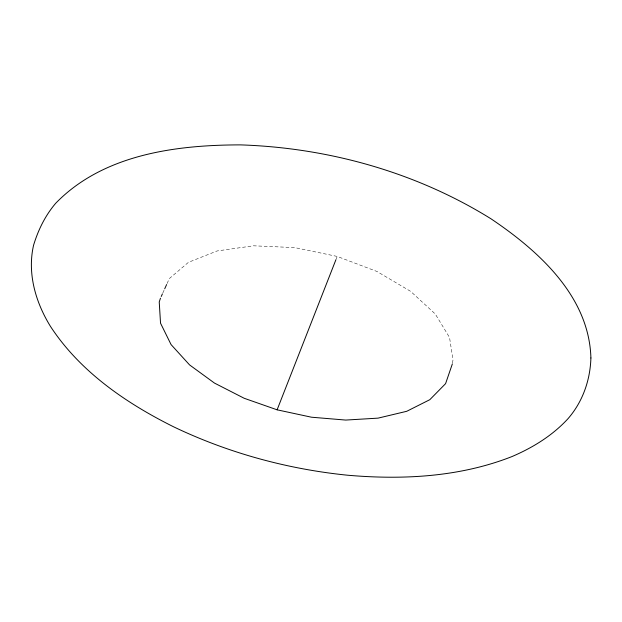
<?xml version="1.0" encoding="UTF-8"?>
<svg xmlns="http://www.w3.org/2000/svg" width="622" height="622" viewBox="0 0 622 622"><rect width="100%" height="100%" fill="white"/><g stroke="black" fill="none" stroke-linecap="round" stroke-linejoin="round"><path stroke-width="0.47" stroke-dasharray="3.11 2.33" d="M452.482 363.1L452.995 359.928L449.543 337.497L435.283 314.009L410.59 291.321L377.01 271.495L337.217 256.435L294.75 247.61L253.496 245.799L217.101 250.961L188.435 262.328L169.316 278.594L167.007 283.702M335.794 260.035L337.217 256.435M162.785 293.071L164.706 288.81"/><path stroke-width="0.93" d="M160.476 298.179L159.232 301.958L160.53 323.176L171.073 344.588L189.57 364.912L214.489 383.09L244.213 398.282L277.109 409.82L311.505 417.214L345.739 420.068L378.067 418.132L406.71 411.305L429.818 399.689L445.585 383.65L452.357 363.893M335.794 260.035L277.109 409.82M161.246 296.476L162.396 293.918M164.706 288.81L166.626 284.557M590.9 357.977C590.231 380.182 582.736 401.719 568.088 418.598C552.561 435.524 532.829 447.669 511.828 456.626C459.728 477.097 402.551 480.044 347.294 475.185C287.131 469.074 227.979 452.87 173.414 426.715C125.823 402.978 79.958 371.552 50.452 326.379C35.609 302.315 27.104 273.299 33.588 245.161C38.276 229.79 45.227 215.593 55.677 203.293C103.065 154.466 175.676 144.918 240.551 144.887C328.447 147.764 416.064 172.224 490.945 218.773C538.52 250.744 589.221 296.313 590.9 357.977"/></g></svg>
